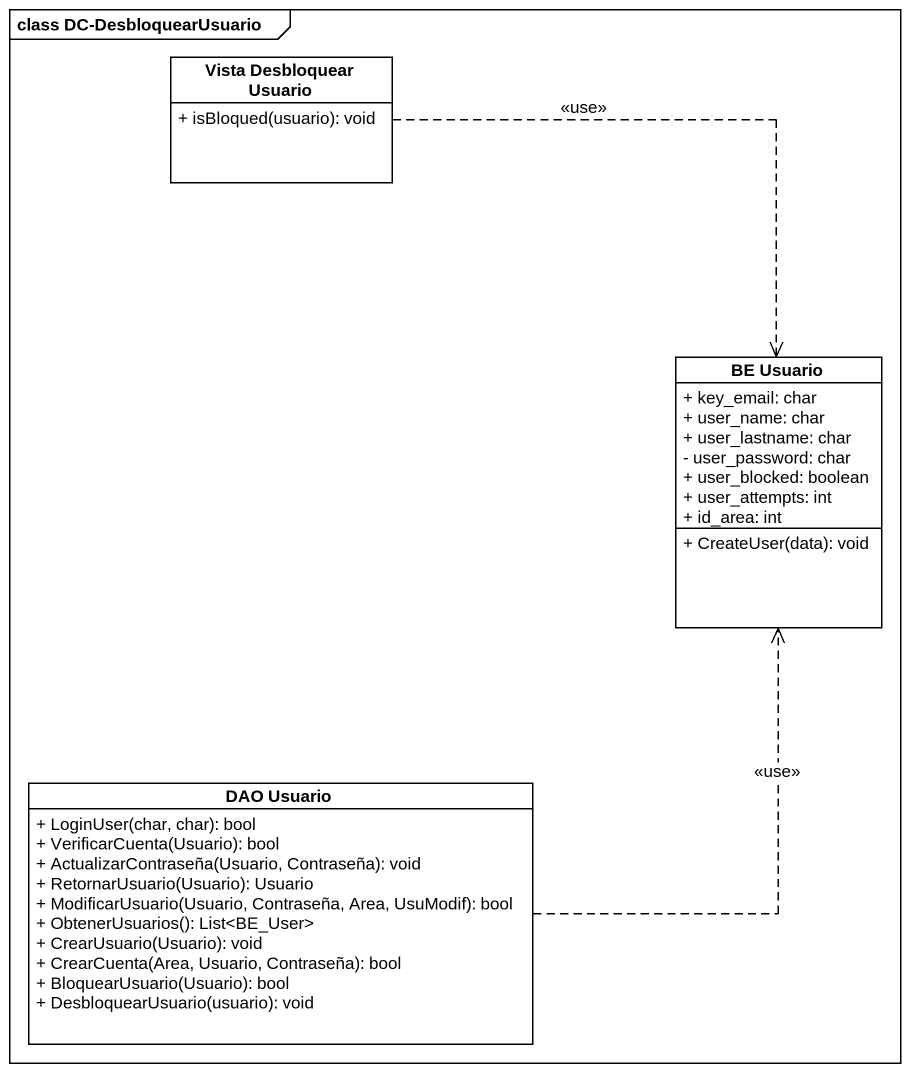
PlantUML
@startuml
mainframe class DC-DesbloquearUsuario
hide circle
hide empty members
skinparam classAttributeIconSize 0
class "Vista Desbloquear Usuario" as Vista_Desbloquear_Usuario {
  + isBloqued(usuario): void
}
class "BE Usuario" as BE_Usuario {
  + key_email: char
  + user_name: char
  + user_lastname: char
  - user_password: char
  + user_blocked: boolean
  + user_attempts: int
  + id_area: int
  + CreateUser(data): void
}
class "DAO Usuario" as DAO_Usuario {
  + LoginUser(char, char): bool
  + VerificarCuenta(Usuario): bool
  + ActualizarContraseña(Usuario, Contraseña): void
  + RetornarUsuario(Usuario): Usuario
  + ModificarUsuario(Usuario, Contraseña, Area, UsuModif): bool
  + ObtenerUsuarios(): List<BE_User>
  + CrearUsuario(Usuario): void
  + CrearCuenta(Area, Usuario, Contraseña): bool
  + BloquearUsuario(Usuario): bool
  + DesbloquearUsuario(usuario): void
}
Vista_Desbloquear_Usuario ..> BE_Usuario : <<use>>
DAO_Usuario .up.> BE_Usuario : <<use>>
@enduml
